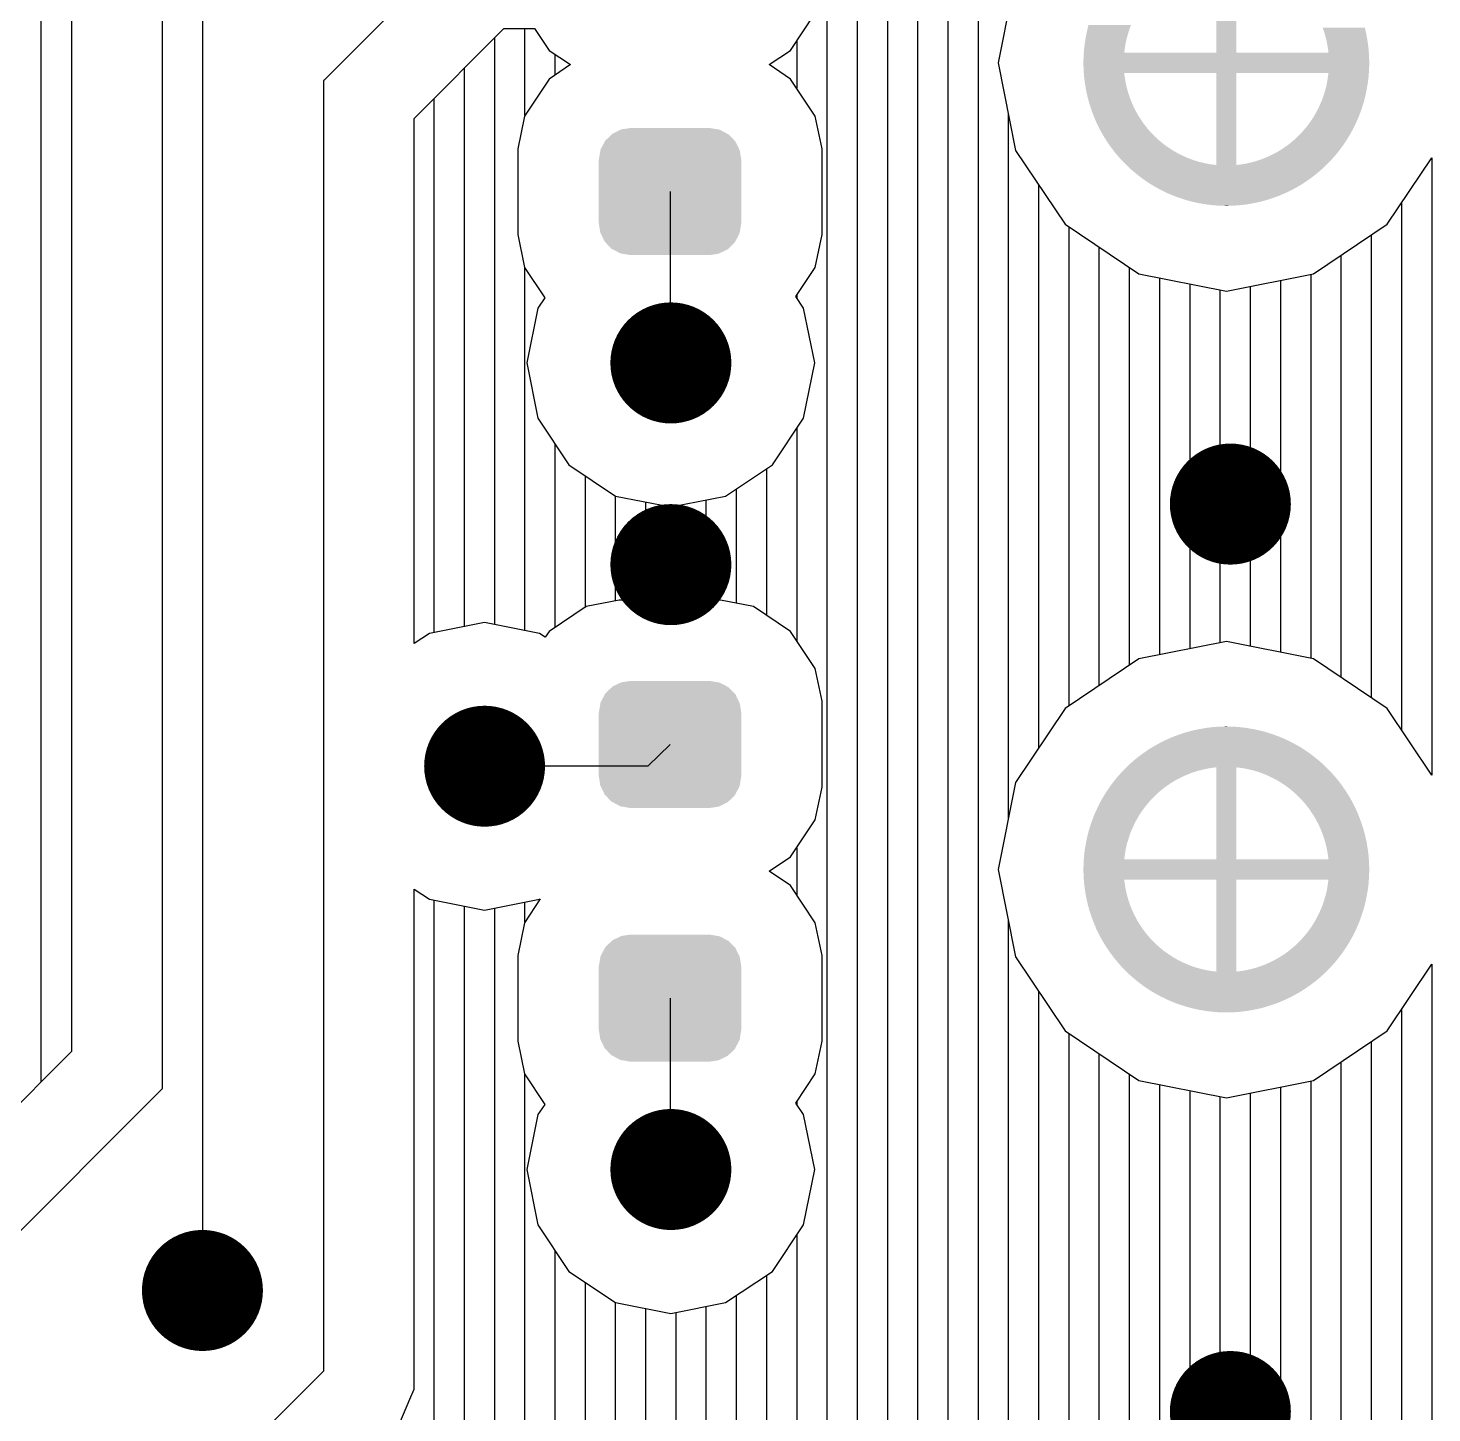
# Model space of a CAD drawing. Extents: x 295 to 953, y 10 to 290.
# Drawn here: x 852.72 to 867.32, y 182.15 to 196.54 of the extents above; entities that cross this region are included whole.
import ezdxf

# ---------------------------------------------------------------- set-up
doc = ezdxf.new("R2010")
doc.units = 0
doc.header["$LTSCALE"] = 5
doc.header["$MEASUREMENT"] = 0
doc.layers.get('0').update_dxf_attribs({"linetype": 'CONTINUOUS', "lineweight": 25})
doc.layers.add('DV-INT-A3_BOT', color=7, linetype='CONTINUOUS')

msp = doc.modelspace()

# ---------------------------------------------------------------- linework, layer by layer
at = {"const_width": 0.629}
for points in [[(859.718, 193.065, -1), (859.089, 193.065, -1)], [(865.535, 191.598, -1), (864.906, 191.598, -1)], [(859.718, 190.969, -1), (859.089, 190.969, -1)], [(857.781, 188.874, -1), (857.153, 188.874, -1)], [(859.718, 184.683, -1), (859.089, 184.683, -1)], [(854.848, 183.426, -1), (854.219, 183.426, -1)], [(865.535, 182.168, -1), (864.906, 182.168, -1)]]:
    msp.add_lwpolyline(points, format="xyb", close=True, dxfattribs=at)
for points in [[(865.283, 196.288), (865.283, 197.244), (865.074, 196.288), (865.074, 197.244)], [(864.135, 196.406), (864.148, 196.459), (863.71, 196.406), (863.719, 196.459)], [(864.148, 196.459), (864.15, 196.464), (863.719, 196.459), (863.72, 196.464)], [(864.15, 196.464), (864.167, 196.521), (863.72, 196.464), (863.732, 196.521)], [(864.167, 196.521), (864.169, 196.528), (863.732, 196.521), (863.733, 196.528)], [(864.169, 196.528), (864.187, 196.577), (863.733, 196.528), (863.746, 196.577)], [(866.621, 196.537), (866.618, 196.55), (866.184, 196.537), (866.18, 196.55)], [(866.631, 196.493), (866.621, 196.537), (866.199, 196.493), (866.184, 196.537)], [(866.637, 196.468), (866.631, 196.493), (866.206, 196.468), (866.199, 196.493)], [(866.642, 196.435), (866.637, 196.468), (866.215, 196.435), (866.206, 196.468)], [(864.117, 196.288), (864.121, 196.319), (863.697, 196.288), (863.699, 196.319)], [(864.121, 196.319), (864.125, 196.347), (863.699, 196.319), (863.702, 196.347)], [(864.125, 196.347), (864.132, 196.389), (863.702, 196.347), (863.707, 196.389)], [(864.132, 196.389), (864.135, 196.406), (863.707, 196.389), (863.71, 196.406)], [(866.648, 196.399), (866.642, 196.435), (866.223, 196.399), (866.215, 196.435)], [(866.651, 196.377), (866.648, 196.399), (866.227, 196.377), (866.223, 196.399)], [(866.657, 196.329), (866.651, 196.377), (866.235, 196.329), (866.227, 196.377)], [(866.658, 196.318), (866.657, 196.329), (866.237, 196.318), (866.235, 196.329)], [(866.66, 196.288), (866.658, 196.318), (866.24, 196.288), (866.237, 196.318)], [(866.664, 196.188), (866.663, 196.249), (863.693, 196.188), (863.694, 196.249)], [(866.664, 196.178), (866.664, 196.188), (863.693, 196.178), (863.693, 196.188)], [(866.663, 196.117), (866.664, 196.178), (863.694, 196.117), (863.693, 196.178)], [(866.663, 196.249), (866.662, 196.258), (863.694, 196.249), (863.695, 196.258)], [(866.662, 196.258), (866.66, 196.288), (863.695, 196.258), (863.697, 196.288)], [(866.662, 196.108), (866.663, 196.117), (863.695, 196.108), (863.694, 196.117)], [(866.66, 196.078), (866.662, 196.108), (863.697, 196.078), (863.695, 196.108)], [(864.12, 196.048), (864.117, 196.078), (863.699, 196.048), (863.697, 196.078)], [(864.122, 196.038), (864.12, 196.048), (863.7, 196.038), (863.699, 196.048)], [(864.13, 195.989), (864.122, 196.038), (863.706, 195.989), (863.7, 196.038)], [(865.283, 195.122), (865.283, 196.078), (865.074, 195.122), (865.074, 196.078)], [(866.65, 195.977), (866.655, 196.019), (866.225, 195.977), (866.232, 196.019)], [(866.655, 196.019), (866.658, 196.047), (866.232, 196.019), (866.236, 196.047)], [(866.658, 196.047), (866.66, 196.078), (866.236, 196.047), (866.24, 196.078)], [(864.134, 195.967), (864.13, 195.989), (863.709, 195.967), (863.706, 195.989)], [(864.142, 195.931), (864.134, 195.967), (863.715, 195.931), (863.709, 195.967)], [(864.151, 195.898), (864.142, 195.931), (863.72, 195.898), (863.715, 195.931)], [(864.158, 195.873), (864.151, 195.898), (863.726, 195.873), (863.72, 195.898)], [(864.173, 195.829), (864.158, 195.873), (863.736, 195.829), (863.726, 195.873)], [(866.625, 195.845), (866.637, 195.902), (866.19, 195.845), (866.207, 195.902)], [(866.637, 195.902), (866.638, 195.907), (866.207, 195.902), (866.209, 195.907)], [(866.638, 195.907), (866.647, 195.96), (866.209, 195.907), (866.222, 195.96)], [(866.647, 195.96), (866.65, 195.977), (866.222, 195.96), (866.225, 195.977)], [(864.177, 195.816), (864.173, 195.829), (863.739, 195.816), (863.736, 195.829)], [(864.199, 195.761), (864.177, 195.816), (863.754, 195.761), (863.739, 195.816)], [(864.224, 195.706), (864.199, 195.761), (863.772, 195.706), (863.754, 195.761)], [(866.584, 195.702), (866.594, 195.734), (866.13, 195.702), (866.146, 195.734)], [(866.594, 195.734), (866.606, 195.77), (866.146, 195.734), (866.161, 195.77)], [(866.606, 195.77), (866.611, 195.789), (866.161, 195.77), (866.17, 195.789)], [(866.611, 195.789), (866.624, 195.838), (866.17, 195.789), (866.188, 195.838)], [(866.624, 195.838), (866.625, 195.845), (866.188, 195.838), (866.19, 195.845)], [(864.231, 195.694), (864.224, 195.706), (863.776, 195.694), (863.772, 195.706)], [(864.252, 195.654), (864.231, 195.694), (863.791, 195.654), (863.776, 195.694)], [(864.268, 195.628), (864.252, 195.654), (863.801, 195.628), (863.791, 195.654)], [(864.284, 195.603), (864.268, 195.628), (863.811, 195.603), (863.801, 195.628)], [(864.311, 195.563), (864.284, 195.603), (863.828, 195.563), (863.811, 195.603)], [(866.532, 195.571), (866.535, 195.578), (866.052, 195.571), (866.057, 195.578)], [(866.535, 195.578), (866.557, 195.628), (866.057, 195.578), (866.09, 195.628)], [(866.557, 195.628), (866.56, 195.636), (866.09, 195.628), (866.094, 195.636)], [(866.56, 195.636), (866.576, 195.68), (866.094, 195.636), (866.119, 195.68)], [(866.576, 195.68), (866.584, 195.702), (866.119, 195.68), (866.13, 195.702)], [(860.068, 195.373), (860.004, 195.44), (858.72, 195.373), (858.789, 195.44)], [(860.004, 195.44), (859.991, 195.446), (858.789, 195.44), (858.795, 195.446)], [(859.991, 195.446), (859.911, 195.489), (858.795, 195.446), (858.882, 195.489)], [(859.911, 195.489), (859.891, 195.492), (858.882, 195.489), (858.889, 195.492)], [(859.891, 195.492), (859.808, 195.506), (858.889, 195.492), (858.982, 195.506)], [(864.318, 195.553), (864.311, 195.563), (863.833, 195.553), (863.828, 195.563)], [(864.354, 195.506), (864.318, 195.553), (863.856, 195.506), (863.833, 195.553)], [(864.36, 195.499), (864.354, 195.506), (863.859, 195.499), (863.856, 195.506)], [(864.393, 195.461), (864.36, 195.499), (863.88, 195.461), (863.859, 195.499)], [(864.416, 195.438), (864.393, 195.461), (863.893, 195.438), (863.88, 195.461)], [(864.435, 195.418), (864.416, 195.438), (863.905, 195.418), (863.893, 195.438)], [(866.439, 195.398), (866.465, 195.44), (865.9, 195.398), (865.943, 195.44)], [(866.465, 195.44), (866.468, 195.446), (865.943, 195.44), (865.949, 195.446)], [(866.468, 195.446), (866.489, 195.484), (865.949, 195.446), (865.984, 195.484)], [(866.489, 195.484), (866.502, 195.508), (865.984, 195.484), (866.003, 195.508)], [(866.502, 195.508), (866.513, 195.53), (866.003, 195.508), (866.022, 195.53)], [(866.513, 195.53), (866.532, 195.571), (866.022, 195.53), (866.052, 195.571)], [(860.116, 195.281), (860.076, 195.365), (858.672, 195.281), (858.716, 195.365)], [(860.076, 195.365), (860.068, 195.373), (858.716, 195.365), (858.72, 195.373)], [(864.479, 195.378), (864.435, 195.418), (863.93, 195.378), (863.905, 195.418)], [(864.48, 195.377), (864.479, 195.378), (863.93, 195.377), (863.93, 195.378)], [(864.525, 195.34), (864.48, 195.377), (863.956, 195.34), (863.93, 195.377)], [(864.554, 195.319), (864.525, 195.34), (863.97, 195.319), (863.956, 195.34)], [(864.574, 195.305), (864.554, 195.319), (863.981, 195.305), (863.97, 195.319)], [(864.624, 195.272), (864.574, 195.305), (864.005, 195.272), (863.981, 195.305)], [(866.35, 195.27), (866.364, 195.288), (865.729, 195.27), (865.759, 195.288)], [(866.364, 195.288), (866.389, 195.322), (865.759, 195.288), (865.808, 195.322)], [(866.389, 195.322), (866.392, 195.326), (865.808, 195.322), (865.814, 195.326)], [(866.392, 195.326), (866.414, 195.359), (865.814, 195.326), (865.855, 195.359)], [(866.414, 195.359), (866.432, 195.385), (865.855, 195.359), (865.886, 195.385)], [(866.432, 195.385), (866.439, 195.398), (865.886, 195.385), (865.9, 195.398)], [(860.137, 194.515), (860.137, 195.177), (858.653, 194.515), (858.653, 195.177)], [(860.135, 195.177), (860.121, 195.27), (858.655, 195.177), (858.67, 195.27)], [(860.121, 195.27), (860.116, 195.281), (858.67, 195.27), (858.672, 195.281)], [(864.64, 195.263), (864.624, 195.272), (864.012, 195.263), (864.005, 195.272)], [(864.676, 195.242), (864.64, 195.263), (864.029, 195.242), (864.012, 195.263)], [(864.729, 195.216), (864.676, 195.242), (864.051, 195.216), (864.029, 195.242)], [(864.747, 195.208), (864.729, 195.216), (864.057, 195.208), (864.051, 195.216)], [(864.784, 195.192), (864.747, 195.208), (864.072, 195.192), (864.057, 195.208)], [(864.84, 195.171), (864.784, 195.192), (864.091, 195.171), (864.072, 195.192)], [(864.891, 195.156), (864.84, 195.171), (864.105, 195.156), (864.091, 195.171)], [(864.898, 195.154), (864.891, 195.156), (864.107, 195.154), (864.105, 195.156)], [(864.956, 195.14), (864.898, 195.154), (864.121, 195.14), (864.107, 195.154)], [(865.014, 195.129), (864.956, 195.14), (864.132, 195.129), (864.121, 195.14)], [(866.23, 195.134), (866.243, 195.147), (865.372, 195.134), (865.431, 195.147)], [(866.243, 195.147), (866.258, 195.162), (865.431, 195.147), (865.489, 195.162)], [(866.258, 195.163), (866.275, 195.181), (865.489, 195.163), (865.545, 195.181)], [(866.258, 195.162), (866.258, 195.163), (865.489, 195.162), (865.489, 195.163)], [(866.275, 195.181), (866.295, 195.204), (865.545, 195.181), (865.601, 195.204)], [(866.295, 195.204), (866.306, 195.215), (865.601, 195.204), (865.626, 195.215)], [(866.306, 195.215), (866.317, 195.229), (865.626, 195.215), (865.655, 195.229)], [(866.317, 195.229), (866.34, 195.257), (865.655, 195.229), (865.708, 195.257)], [(866.34, 195.257), (866.35, 195.27), (865.708, 195.257), (865.729, 195.27)], [(865.074, 195.122), (865.014, 195.129), (864.139, 195.122), (864.132, 195.129)], [(866.209, 195.113), (866.218, 195.122), (864.148, 195.113), (864.139, 195.122)], [(866.202, 195.106), (866.209, 195.113), (864.155, 195.106), (864.148, 195.113)], [(866.157, 195.065), (866.202, 195.106), (864.2, 195.065), (864.155, 195.106)], [(866.15, 195.059), (866.157, 195.065), (864.207, 195.059), (864.2, 195.065)], [(866.103, 195.02), (866.15, 195.059), (864.255, 195.02), (864.207, 195.059)], [(866.095, 195.014), (866.103, 195.02), (864.262, 195.014), (864.255, 195.02)], [(866.046, 194.977), (866.095, 195.014), (864.311, 194.977), (864.262, 195.014)], [(866.218, 195.122), (866.221, 195.125), (865.283, 195.122), (865.313, 195.125)], [(866.221, 195.125), (866.23, 195.134), (865.313, 195.125), (865.372, 195.134)], [(866.038, 194.972), (866.046, 194.977), (864.318, 194.972), (864.311, 194.977)], [(865.988, 194.937), (866.038, 194.972), (864.369, 194.937), (864.318, 194.972)], [(865.98, 194.932), (865.988, 194.937), (864.377, 194.932), (864.369, 194.937)], [(865.928, 194.9), (865.98, 194.932), (864.429, 194.9), (864.377, 194.932)], [(865.92, 194.896), (865.928, 194.9), (864.437, 194.896), (864.429, 194.9)], [(865.866, 194.866), (865.92, 194.896), (864.491, 194.866), (864.437, 194.896)], [(865.858, 194.862), (865.866, 194.866), (864.499, 194.862), (864.491, 194.866)], [(865.803, 194.835), (865.858, 194.862), (864.555, 194.835), (864.499, 194.862)], [(865.794, 194.831), (865.803, 194.835), (864.562, 194.831), (864.555, 194.835)], [(865.738, 194.807), (865.794, 194.831), (864.619, 194.807), (864.562, 194.831)], [(865.729, 194.803), (865.738, 194.807), (864.627, 194.803), (864.619, 194.807)], [(865.672, 194.782), (865.729, 194.803), (864.685, 194.782), (864.627, 194.803)], [(865.663, 194.779), (865.672, 194.782), (864.694, 194.779), (864.685, 194.782)], [(865.605, 194.76), (865.663, 194.779), (864.753, 194.76), (864.694, 194.779)], [(865.596, 194.757), (865.605, 194.76), (864.761, 194.757), (864.753, 194.76)], [(865.537, 194.741), (865.596, 194.757), (864.821, 194.741), (864.761, 194.757)], [(865.527, 194.739), (865.537, 194.741), (864.829, 194.739), (864.821, 194.741)], [(865.468, 194.726), (865.527, 194.739), (864.89, 194.726), (864.829, 194.739)], [(865.458, 194.724), (865.468, 194.726), (864.898, 194.724), (864.89, 194.726)], [(865.399, 194.714), (865.458, 194.724), (864.96, 194.714), (864.898, 194.724)], [(865.388, 194.712), (865.399, 194.714), (864.967, 194.712), (864.96, 194.714)], [(865.329, 194.705), (865.388, 194.712), (865.03, 194.705), (864.967, 194.712)], [(865.317, 194.704), (865.329, 194.705), (865.038, 194.704), (865.03, 194.705)], [(865.258, 194.699), (865.317, 194.704), (865.101, 194.699), (865.038, 194.704)], [(865.243, 194.699), (865.258, 194.699), (865.108, 194.699), (865.101, 194.699)], [(865.188, 194.697), (865.243, 194.699), (865.177, 194.697), (865.108, 194.699)], [(865.179, 194.697), (865.188, 194.697), (865.179, 194.697), (865.177, 194.697)], [(860.12, 194.422), (860.135, 194.515), (858.669, 194.422), (858.655, 194.515)], [(860.118, 194.412), (860.12, 194.422), (858.674, 194.412), (858.669, 194.422)], [(860.074, 194.328), (860.118, 194.412), (858.714, 194.328), (858.674, 194.412)], [(860.07, 194.319), (860.074, 194.328), (858.722, 194.319), (858.714, 194.328)], [(860.001, 194.252), (860.07, 194.319), (858.786, 194.252), (858.722, 194.319)], [(859.995, 194.246), (860.001, 194.252), (858.799, 194.246), (858.786, 194.252)], [(859.907, 194.203), (859.995, 194.246), (858.879, 194.203), (858.799, 194.246)], [(859.901, 194.2), (859.907, 194.203), (858.899, 194.2), (858.879, 194.203)], [(859.808, 194.186), (859.901, 194.2), (858.982, 194.186), (858.899, 194.2)], [(859.991, 189.701), (859.911, 189.743), (858.795, 189.701), (858.882, 189.743)], [(859.911, 189.743), (859.891, 189.746), (858.882, 189.743), (858.889, 189.746)], [(859.891, 189.746), (859.808, 189.76), (858.889, 189.746), (858.982, 189.76)], [(860.116, 189.535), (860.076, 189.619), (858.672, 189.535), (858.716, 189.619)], [(860.076, 189.619), (860.068, 189.628), (858.716, 189.619), (858.72, 189.628)], [(860.068, 189.628), (860.004, 189.694), (858.72, 189.628), (858.789, 189.694)], [(860.004, 189.694), (859.991, 189.701), (858.789, 189.694), (858.795, 189.701)], [(860.135, 189.431), (860.121, 189.524), (858.655, 189.431), (858.67, 189.524)], [(860.121, 189.524), (860.116, 189.535), (858.67, 189.524), (858.672, 189.535)], [(860.137, 188.769), (860.137, 189.431), (858.653, 188.769), (858.653, 189.431)], [(865.795, 189.153), (865.738, 189.177), (864.563, 189.153), (864.619, 189.177)], [(865.738, 189.177), (865.73, 189.181), (864.619, 189.177), (864.628, 189.181)], [(865.73, 189.181), (865.672, 189.202), (864.628, 189.181), (864.685, 189.202)], [(865.672, 189.202), (865.664, 189.205), (864.685, 189.202), (864.694, 189.205)], [(865.664, 189.205), (865.604, 189.224), (864.694, 189.205), (864.752, 189.224)], [(865.604, 189.224), (865.596, 189.227), (864.752, 189.224), (864.761, 189.227)], [(865.596, 189.227), (865.536, 189.243), (864.761, 189.227), (864.82, 189.243)], [(865.536, 189.243), (865.528, 189.245), (864.82, 189.243), (864.83, 189.245)], [(865.528, 189.245), (865.467, 189.258), (864.83, 189.245), (864.889, 189.258)], [(865.467, 189.258), (865.459, 189.26), (864.889, 189.258), (864.899, 189.26)], [(865.459, 189.26), (865.397, 189.27), (864.899, 189.26), (864.958, 189.27)], [(865.397, 189.27), (865.39, 189.272), (864.958, 189.27), (864.969, 189.272)], [(865.39, 189.272), (865.327, 189.279), (864.969, 189.272), (865.028, 189.279)], [(865.327, 189.279), (865.319, 189.28), (865.028, 189.279), (865.04, 189.28)], [(865.319, 189.28), (865.256, 189.285), (865.04, 189.28), (865.099, 189.285)], [(865.256, 189.285), (865.249, 189.285), (865.099, 189.285), (865.114, 189.285)], [(865.249, 189.285), (865.18, 189.287), (865.114, 189.285), (865.169, 189.287)], [(865.18, 189.287), (865.179, 189.287), (865.169, 189.287), (865.179, 189.287)], [(866.046, 189.007), (866.039, 189.012), (864.311, 189.007), (864.319, 189.012)], [(866.039, 189.012), (865.988, 189.047), (864.319, 189.012), (864.369, 189.047)], [(865.988, 189.047), (865.98, 189.052), (864.369, 189.047), (864.377, 189.052)], [(865.98, 189.052), (865.928, 189.084), (864.377, 189.052), (864.429, 189.084)], [(865.928, 189.084), (865.92, 189.088), (864.429, 189.084), (864.437, 189.088)], [(865.92, 189.088), (865.866, 189.118), (864.437, 189.088), (864.491, 189.118)], [(865.866, 189.118), (865.858, 189.122), (864.491, 189.118), (864.499, 189.122)], [(865.858, 189.122), (865.802, 189.149), (864.499, 189.122), (864.554, 189.149)], [(865.802, 189.149), (865.795, 189.153), (864.554, 189.149), (864.563, 189.153)], [(865.044, 188.859), (865.074, 188.862), (864.136, 188.859), (864.139, 188.862)], [(866.218, 188.862), (866.209, 188.871), (864.139, 188.862), (864.148, 188.871)], [(866.209, 188.871), (866.202, 188.878), (864.148, 188.871), (864.155, 188.878)], [(866.202, 188.878), (866.157, 188.919), (864.155, 188.878), (864.2, 188.919)], [(866.157, 188.919), (866.15, 188.925), (864.2, 188.919), (864.207, 188.925)], [(866.15, 188.925), (866.102, 188.964), (864.207, 188.925), (864.254, 188.964)], [(866.102, 188.964), (866.095, 188.97), (864.254, 188.964), (864.262, 188.97)], [(866.095, 188.97), (866.046, 189.007), (864.262, 188.97), (864.311, 189.007)], [(865.283, 187.906), (865.283, 188.862), (865.074, 187.906), (865.074, 188.862)], [(866.225, 188.855), (866.218, 188.862), (865.343, 188.855), (865.283, 188.862)], [(860.12, 188.676), (860.135, 188.769), (858.669, 188.676), (858.655, 188.769)], [(864.628, 188.714), (864.649, 188.727), (864.007, 188.714), (864.017, 188.727)], [(864.649, 188.727), (864.702, 188.755), (864.017, 188.727), (864.04, 188.755)], [(864.702, 188.755), (864.731, 188.769), (864.04, 188.755), (864.051, 188.769)], [(864.731, 188.769), (864.756, 188.78), (864.051, 188.769), (864.062, 188.78)], [(864.756, 188.78), (864.812, 188.803), (864.062, 188.78), (864.082, 188.803)], [(864.812, 188.803), (864.868, 188.821), (864.082, 188.803), (864.099, 188.821)], [(864.868, 188.822), (864.926, 188.837), (864.099, 188.822), (864.114, 188.837)], [(864.868, 188.821), (864.868, 188.822), (864.099, 188.821), (864.099, 188.822)], [(864.926, 188.837), (864.985, 188.85), (864.114, 188.837), (864.127, 188.85)], [(864.985, 188.85), (865.044, 188.859), (864.127, 188.85), (864.136, 188.859)], [(866.236, 188.844), (866.225, 188.855), (865.401, 188.844), (865.343, 188.855)], [(866.25, 188.83), (866.236, 188.844), (865.46, 188.83), (865.401, 188.844)], [(866.252, 188.828), (866.25, 188.83), (865.466, 188.828), (865.46, 188.83)], [(866.266, 188.813), (866.252, 188.828), (865.517, 188.813), (865.466, 188.828)], [(866.285, 188.792), (866.266, 188.813), (865.573, 188.792), (865.517, 188.813)], [(866.3, 188.776), (866.285, 188.792), (865.61, 188.776), (865.573, 188.792)], [(866.306, 188.768), (866.3, 188.776), (865.628, 188.768), (865.61, 188.776)], [(866.328, 188.742), (866.306, 188.768), (865.681, 188.742), (865.628, 188.768)], [(866.345, 188.722), (866.328, 188.742), (865.717, 188.722), (865.681, 188.742)], [(866.352, 188.712), (866.345, 188.722), (865.733, 188.712), (865.717, 188.722)], [(860.118, 188.666), (860.12, 188.676), (858.674, 188.666), (858.669, 188.676)], [(860.074, 188.582), (860.118, 188.666), (858.714, 188.582), (858.674, 188.666)], [(860.07, 188.573), (860.074, 188.582), (858.722, 188.573), (858.714, 188.582)], [(860.001, 188.506), (860.07, 188.573), (858.786, 188.506), (858.722, 188.573)], [(864.414, 188.544), (864.457, 188.586), (863.892, 188.544), (863.918, 188.586)], [(864.457, 188.586), (864.471, 188.599), (863.918, 188.586), (863.925, 188.599)], [(864.471, 188.599), (864.502, 188.625), (863.925, 188.599), (863.943, 188.625)], [(864.502, 188.625), (864.543, 188.658), (863.943, 188.625), (863.965, 188.658)], [(864.543, 188.658), (864.549, 188.662), (863.965, 188.658), (863.968, 188.662)], [(864.549, 188.662), (864.598, 188.696), (863.968, 188.662), (863.993, 188.696)], [(864.598, 188.696), (864.628, 188.714), (863.993, 188.696), (864.007, 188.714)], [(866.376, 188.68), (866.352, 188.712), (865.783, 188.68), (865.733, 188.712)], [(866.387, 188.665), (866.376, 188.68), (865.803, 188.665), (865.783, 188.68)], [(866.401, 188.644), (866.387, 188.665), (865.832, 188.644), (865.803, 188.665)], [(866.427, 188.607), (866.401, 188.644), (865.877, 188.607), (865.832, 188.644)], [(866.427, 188.606), (866.427, 188.607), (865.878, 188.606), (865.877, 188.607)], [(866.452, 188.566), (866.427, 188.606), (865.922, 188.566), (865.878, 188.606)], [(859.995, 188.5), (860.001, 188.506), (858.799, 188.5), (858.786, 188.506)], [(859.907, 188.457), (859.995, 188.5), (858.879, 188.457), (858.799, 188.5)], [(859.901, 188.454), (859.907, 188.457), (858.899, 188.454), (858.879, 188.457)], [(859.808, 188.44), (859.901, 188.454), (858.982, 188.44), (858.899, 188.454)], [(864.305, 188.413), (864.335, 188.454), (863.825, 188.413), (863.845, 188.454)], [(864.335, 188.454), (864.354, 188.476), (863.845, 188.454), (863.855, 188.476)], [(864.354, 188.476), (864.373, 188.5), (863.855, 188.476), (863.868, 188.5)], [(864.373, 188.5), (864.408, 188.539), (863.868, 188.5), (863.889, 188.539)], [(864.408, 188.539), (864.414, 188.544), (863.889, 188.539), (863.892, 188.544)], [(866.464, 188.547), (866.452, 188.566), (865.941, 188.547), (865.922, 188.566)], [(866.477, 188.523), (866.464, 188.547), (865.964, 188.523), (865.941, 188.547)], [(866.498, 188.485), (866.477, 188.523), (865.997, 188.485), (865.964, 188.523)], [(866.501, 188.478), (866.498, 188.485), (866.003, 188.478), (865.997, 188.485)], [(866.524, 188.431), (866.501, 188.478), (866.039, 188.431), (866.003, 188.478)], [(866.529, 188.421), (866.524, 188.431), (866.046, 188.421), (866.039, 188.431)], [(864.211, 188.25), (864.227, 188.282), (863.763, 188.25), (863.773, 188.282)], [(864.227, 188.282), (864.238, 188.304), (863.773, 188.282), (863.781, 188.304)], [(864.238, 188.304), (864.263, 188.348), (863.781, 188.304), (863.797, 188.348)], [(864.263, 188.348), (864.267, 188.356), (863.797, 188.348), (863.8, 188.356)], [(864.267, 188.356), (864.3, 188.406), (863.8, 188.356), (863.822, 188.406)], [(864.3, 188.406), (864.305, 188.413), (863.822, 188.406), (863.825, 188.413)], [(866.546, 188.381), (866.529, 188.421), (866.073, 188.381), (866.046, 188.421)], [(866.556, 188.356), (866.546, 188.381), (866.089, 188.356), (866.073, 188.381)], [(866.566, 188.33), (866.556, 188.356), (866.105, 188.33), (866.089, 188.356)], [(866.581, 188.29), (866.566, 188.33), (866.126, 188.29), (866.105, 188.33)], [(866.585, 188.278), (866.581, 188.29), (866.133, 188.278), (866.126, 188.29)], [(866.603, 188.223), (866.585, 188.278), (866.158, 188.223), (866.133, 188.278)], [(864.15, 188.082), (864.167, 188.139), (863.72, 188.082), (863.732, 188.139)], [(864.167, 188.139), (864.169, 188.146), (863.732, 188.139), (863.733, 188.146)], [(864.169, 188.146), (864.187, 188.195), (863.733, 188.146), (863.746, 188.195)], [(864.187, 188.195), (864.196, 188.214), (863.746, 188.195), (863.751, 188.214)], [(864.196, 188.214), (864.211, 188.25), (863.751, 188.214), (863.763, 188.25)], [(866.618, 188.168), (866.603, 188.223), (866.18, 188.168), (866.158, 188.223)], [(866.621, 188.155), (866.618, 188.168), (866.184, 188.155), (866.18, 188.168)], [(866.631, 188.111), (866.621, 188.155), (866.199, 188.111), (866.184, 188.155)], [(864.125, 187.965), (864.132, 188.007), (863.702, 187.965), (863.707, 188.007)], [(864.132, 188.007), (864.135, 188.024), (863.707, 188.007), (863.71, 188.024)], [(864.135, 188.024), (864.148, 188.077), (863.71, 188.024), (863.719, 188.077)], [(864.148, 188.077), (864.15, 188.082), (863.719, 188.077), (863.72, 188.082)], [(866.637, 188.086), (866.631, 188.111), (866.206, 188.086), (866.199, 188.111)], [(866.642, 188.053), (866.637, 188.086), (866.215, 188.053), (866.206, 188.086)], [(866.648, 188.017), (866.642, 188.053), (866.223, 188.017), (866.215, 188.053)], [(866.651, 187.995), (866.648, 188.017), (866.227, 187.995), (866.223, 188.017)], [(866.657, 187.947), (866.651, 187.995), (866.235, 187.947), (866.227, 187.995)], [(866.664, 187.806), (866.663, 187.867), (863.693, 187.806), (863.694, 187.867)], [(866.663, 187.867), (866.662, 187.876), (863.694, 187.867), (863.695, 187.876)], [(866.662, 187.876), (866.66, 187.906), (863.695, 187.876), (863.697, 187.906)], [(864.117, 187.906), (864.121, 187.937), (863.697, 187.906), (863.699, 187.937)], [(864.121, 187.937), (864.125, 187.965), (863.699, 187.937), (863.702, 187.965)], [(866.658, 187.936), (866.657, 187.947), (866.237, 187.936), (866.235, 187.947)], [(866.66, 187.906), (866.658, 187.936), (866.24, 187.906), (866.237, 187.936)], [(866.664, 187.796), (866.664, 187.806), (863.693, 187.796), (863.693, 187.806)], [(866.663, 187.735), (866.664, 187.796), (863.694, 187.735), (863.693, 187.796)], [(866.662, 187.726), (866.663, 187.735), (863.695, 187.726), (863.694, 187.735)], [(866.66, 187.696), (866.662, 187.726), (863.697, 187.696), (863.695, 187.726)], [(864.12, 187.666), (864.117, 187.696), (863.699, 187.666), (863.697, 187.696)], [(865.283, 186.74), (865.283, 187.696), (865.074, 186.74), (865.074, 187.696)], [(866.658, 187.665), (866.66, 187.696), (866.236, 187.665), (866.24, 187.696)], [(864.122, 187.656), (864.12, 187.666), (863.7, 187.656), (863.699, 187.666)], [(864.13, 187.607), (864.122, 187.656), (863.706, 187.607), (863.7, 187.656)], [(864.134, 187.585), (864.13, 187.607), (863.709, 187.585), (863.706, 187.607)], [(864.142, 187.549), (864.134, 187.585), (863.715, 187.549), (863.709, 187.585)], [(864.151, 187.516), (864.142, 187.549), (863.72, 187.516), (863.715, 187.549)], [(866.638, 187.525), (866.647, 187.578), (866.209, 187.525), (866.222, 187.578)], [(866.647, 187.578), (866.65, 187.595), (866.222, 187.578), (866.225, 187.595)], [(866.65, 187.595), (866.655, 187.637), (866.225, 187.595), (866.232, 187.637)], [(866.655, 187.637), (866.658, 187.665), (866.232, 187.637), (866.236, 187.665)], [(864.158, 187.491), (864.151, 187.516), (863.726, 187.491), (863.72, 187.516)], [(864.173, 187.447), (864.158, 187.491), (863.736, 187.447), (863.726, 187.491)], [(864.177, 187.434), (864.173, 187.447), (863.739, 187.434), (863.736, 187.447)], [(864.199, 187.379), (864.177, 187.434), (863.754, 187.379), (863.739, 187.434)], [(866.606, 187.388), (866.611, 187.407), (866.161, 187.388), (866.17, 187.407)], [(866.611, 187.407), (866.624, 187.456), (866.17, 187.407), (866.188, 187.456)], [(866.624, 187.456), (866.625, 187.463), (866.188, 187.456), (866.19, 187.463)], [(866.625, 187.463), (866.637, 187.52), (866.19, 187.463), (866.207, 187.52)], [(866.637, 187.52), (866.638, 187.525), (866.207, 187.52), (866.209, 187.525)], [(864.224, 187.324), (864.199, 187.379), (863.772, 187.324), (863.754, 187.379)], [(864.231, 187.312), (864.224, 187.324), (863.776, 187.312), (863.772, 187.324)], [(864.252, 187.272), (864.231, 187.312), (863.791, 187.272), (863.776, 187.312)], [(864.268, 187.246), (864.252, 187.272), (863.801, 187.246), (863.791, 187.272)], [(866.56, 187.254), (866.576, 187.298), (866.094, 187.254), (866.119, 187.298)], [(866.576, 187.298), (866.584, 187.32), (866.119, 187.298), (866.13, 187.32)], [(866.584, 187.32), (866.594, 187.352), (866.13, 187.32), (866.146, 187.352)], [(866.594, 187.352), (866.606, 187.388), (866.146, 187.352), (866.161, 187.388)], [(859.911, 187.107), (859.891, 187.11), (858.882, 187.107), (858.889, 187.11)], [(859.891, 187.11), (859.808, 187.124), (858.889, 187.11), (858.982, 187.124)], [(864.284, 187.221), (864.268, 187.246), (863.811, 187.221), (863.801, 187.246)], [(864.311, 187.181), (864.284, 187.221), (863.828, 187.181), (863.811, 187.221)], [(864.318, 187.171), (864.311, 187.181), (863.833, 187.171), (863.828, 187.181)], [(864.354, 187.124), (864.318, 187.171), (863.856, 187.124), (863.833, 187.171)], [(864.36, 187.117), (864.354, 187.124), (863.859, 187.117), (863.856, 187.124)], [(864.393, 187.079), (864.36, 187.117), (863.88, 187.079), (863.859, 187.117)], [(866.489, 187.102), (866.502, 187.126), (865.984, 187.102), (866.003, 187.126)], [(866.502, 187.126), (866.513, 187.148), (866.003, 187.126), (866.022, 187.148)], [(866.513, 187.148), (866.532, 187.189), (866.022, 187.148), (866.052, 187.189)], [(866.532, 187.189), (866.535, 187.196), (866.052, 187.189), (866.057, 187.196)], [(866.535, 187.196), (866.557, 187.246), (866.057, 187.196), (866.09, 187.246)], [(866.557, 187.246), (866.56, 187.254), (866.09, 187.246), (866.094, 187.254)], [(860.116, 186.899), (860.076, 186.983), (858.672, 186.899), (858.716, 186.983)], [(860.076, 186.983), (860.068, 186.991), (858.716, 186.983), (858.72, 186.991)], [(860.068, 186.991), (860.004, 187.058), (858.72, 186.991), (858.789, 187.058)], [(860.004, 187.058), (859.991, 187.064), (858.789, 187.058), (858.795, 187.064)], [(859.991, 187.064), (859.911, 187.107), (858.795, 187.064), (858.882, 187.107)], [(864.416, 187.056), (864.393, 187.079), (863.893, 187.056), (863.88, 187.079)], [(864.435, 187.036), (864.416, 187.056), (863.905, 187.036), (863.893, 187.056)], [(864.479, 186.996), (864.435, 187.036), (863.93, 186.996), (863.905, 187.036)], [(864.48, 186.995), (864.479, 186.996), (863.93, 186.995), (863.93, 186.996)], [(864.525, 186.958), (864.48, 186.995), (863.956, 186.958), (863.93, 186.995)], [(866.392, 186.944), (866.414, 186.977), (865.814, 186.944), (865.855, 186.977)], [(866.414, 186.977), (866.432, 187.003), (865.855, 186.977), (865.886, 187.003)], [(866.432, 187.003), (866.439, 187.016), (865.886, 187.003), (865.9, 187.016)], [(866.439, 187.016), (866.465, 187.058), (865.9, 187.016), (865.943, 187.058)], [(866.465, 187.058), (866.468, 187.064), (865.943, 187.058), (865.949, 187.064)], [(866.468, 187.064), (866.489, 187.102), (865.949, 187.064), (865.984, 187.102)], [(860.135, 186.795), (860.121, 186.888), (858.655, 186.795), (858.67, 186.888)], [(860.121, 186.888), (860.116, 186.899), (858.67, 186.888), (858.672, 186.899)], [(864.554, 186.937), (864.525, 186.958), (863.97, 186.937), (863.956, 186.958)], [(864.574, 186.923), (864.554, 186.937), (863.981, 186.923), (863.97, 186.937)], [(864.624, 186.89), (864.574, 186.923), (864.005, 186.89), (863.981, 186.923)], [(864.64, 186.881), (864.624, 186.89), (864.012, 186.881), (864.005, 186.89)], [(864.676, 186.86), (864.64, 186.881), (864.029, 186.86), (864.012, 186.881)], [(864.729, 186.834), (864.676, 186.86), (864.051, 186.834), (864.029, 186.86)], [(864.747, 186.826), (864.729, 186.834), (864.057, 186.826), (864.051, 186.834)], [(864.784, 186.81), (864.747, 186.826), (864.072, 186.81), (864.057, 186.826)], [(866.275, 186.799), (866.295, 186.822), (865.545, 186.799), (865.601, 186.822)], [(866.295, 186.822), (866.306, 186.833), (865.601, 186.822), (865.626, 186.833)], [(866.306, 186.833), (866.317, 186.847), (865.626, 186.833), (865.655, 186.847)], [(866.317, 186.847), (866.34, 186.875), (865.655, 186.847), (865.708, 186.875)], [(866.34, 186.875), (866.35, 186.888), (865.708, 186.875), (865.729, 186.888)], [(866.35, 186.888), (866.364, 186.906), (865.729, 186.888), (865.759, 186.906)], [(866.364, 186.906), (866.389, 186.94), (865.759, 186.906), (865.808, 186.94)], [(866.389, 186.94), (866.392, 186.944), (865.808, 186.94), (865.814, 186.944)], [(860.137, 186.133), (860.137, 186.795), (858.653, 186.133), (858.653, 186.795)], [(864.84, 186.789), (864.784, 186.81), (864.091, 186.789), (864.072, 186.81)], [(864.891, 186.774), (864.84, 186.789), (864.105, 186.774), (864.091, 186.789)], [(864.898, 186.772), (864.891, 186.774), (864.107, 186.772), (864.105, 186.774)], [(864.956, 186.758), (864.898, 186.772), (864.121, 186.758), (864.107, 186.772)], [(865.014, 186.747), (864.956, 186.758), (864.132, 186.747), (864.121, 186.758)], [(865.074, 186.74), (865.014, 186.747), (864.139, 186.74), (864.132, 186.747)], [(866.209, 186.731), (866.218, 186.74), (864.148, 186.731), (864.139, 186.74)], [(866.202, 186.724), (866.209, 186.731), (864.155, 186.724), (864.148, 186.731)], [(866.157, 186.683), (866.202, 186.724), (864.2, 186.683), (864.155, 186.724)], [(866.15, 186.677), (866.157, 186.683), (864.207, 186.677), (864.2, 186.683)], [(866.103, 186.638), (866.15, 186.677), (864.255, 186.638), (864.207, 186.677)], [(866.218, 186.74), (866.221, 186.743), (865.283, 186.74), (865.313, 186.743)], [(866.221, 186.743), (866.23, 186.752), (865.313, 186.743), (865.372, 186.752)], [(866.23, 186.752), (866.243, 186.765), (865.372, 186.752), (865.431, 186.765)], [(866.243, 186.765), (866.258, 186.78), (865.431, 186.765), (865.489, 186.78)], [(866.258, 186.781), (866.275, 186.799), (865.489, 186.781), (865.545, 186.799)], [(866.258, 186.78), (866.258, 186.781), (865.489, 186.78), (865.489, 186.781)], [(866.095, 186.632), (866.103, 186.638), (864.262, 186.632), (864.255, 186.638)], [(866.046, 186.595), (866.095, 186.632), (864.311, 186.595), (864.262, 186.632)], [(866.038, 186.59), (866.046, 186.595), (864.318, 186.59), (864.311, 186.595)], [(865.988, 186.555), (866.038, 186.59), (864.369, 186.555), (864.318, 186.59)], [(865.98, 186.55), (865.988, 186.555), (864.377, 186.55), (864.369, 186.555)], [(865.928, 186.518), (865.98, 186.55), (864.429, 186.518), (864.377, 186.55)], [(865.92, 186.514), (865.928, 186.518), (864.437, 186.514), (864.429, 186.518)], [(865.866, 186.484), (865.92, 186.514), (864.491, 186.484), (864.437, 186.514)], [(865.858, 186.48), (865.866, 186.484), (864.499, 186.48), (864.491, 186.484)], [(865.803, 186.453), (865.858, 186.48), (864.555, 186.453), (864.499, 186.48)], [(865.794, 186.449), (865.803, 186.453), (864.562, 186.449), (864.555, 186.453)], [(865.738, 186.425), (865.794, 186.449), (864.619, 186.425), (864.562, 186.449)], [(865.729, 186.421), (865.738, 186.425), (864.627, 186.421), (864.619, 186.425)], [(865.672, 186.4), (865.729, 186.421), (864.685, 186.4), (864.627, 186.421)], [(865.663, 186.397), (865.672, 186.4), (864.694, 186.397), (864.685, 186.4)], [(865.605, 186.378), (865.663, 186.397), (864.753, 186.378), (864.694, 186.397)], [(865.596, 186.375), (865.605, 186.378), (864.761, 186.375), (864.753, 186.378)], [(865.537, 186.359), (865.596, 186.375), (864.821, 186.359), (864.761, 186.375)], [(865.527, 186.357), (865.537, 186.359), (864.829, 186.357), (864.821, 186.359)], [(865.468, 186.344), (865.527, 186.357), (864.89, 186.344), (864.829, 186.357)], [(865.458, 186.342), (865.468, 186.344), (864.898, 186.342), (864.89, 186.344)], [(865.399, 186.332), (865.458, 186.342), (864.96, 186.332), (864.898, 186.342)], [(865.388, 186.33), (865.399, 186.332), (864.967, 186.33), (864.96, 186.332)], [(865.329, 186.323), (865.388, 186.33), (865.03, 186.323), (864.967, 186.33)], [(865.317, 186.322), (865.329, 186.323), (865.038, 186.322), (865.03, 186.323)], [(865.258, 186.317), (865.317, 186.322), (865.101, 186.317), (865.038, 186.322)], [(865.243, 186.317), (865.258, 186.317), (865.108, 186.317), (865.101, 186.317)], [(865.188, 186.315), (865.243, 186.317), (865.177, 186.315), (865.108, 186.317)], [(865.179, 186.315), (865.188, 186.315), (865.179, 186.315), (865.177, 186.315)], [(860.12, 186.04), (860.135, 186.133), (858.669, 186.04), (858.655, 186.133)], [(860.118, 186.03), (860.12, 186.04), (858.674, 186.03), (858.669, 186.04)], [(860.074, 185.946), (860.118, 186.03), (858.714, 185.946), (858.674, 186.03)], [(860.07, 185.937), (860.074, 185.946), (858.722, 185.937), (858.714, 185.946)], [(860.001, 185.87), (860.07, 185.937), (858.786, 185.87), (858.722, 185.937)], [(859.995, 185.864), (860.001, 185.87), (858.799, 185.864), (858.786, 185.87)], [(859.907, 185.821), (859.995, 185.864), (858.879, 185.821), (858.799, 185.864)], [(859.901, 185.818), (859.907, 185.821), (858.899, 185.818), (858.879, 185.821)], [(859.808, 185.804), (859.901, 185.818), (858.982, 185.804), (858.899, 185.818)]]:
    msp.add_solid(points)
at = {"layer": 'DV-INT-A3_BOT'}
for p, q in [((861.029, 180.525), (861.029, 232.46)), ((861.344, 180.471), (861.344, 232.46)), ((861.658, 180.412), (861.658, 232.46)), ((861.972, 180.349), (861.972, 232.46)), ((862.287, 180.165), (862.287, 232.46)), ((862.601, 179.955), (862.601, 232.46)), ((852.857, 185.597), (852.857, 215.198)), ((853.171, 204.565), (853.171, 185.911)), ((854.114, 204.381), (854.114, 185.521)), ((854.533, 201.866), (854.533, 183.426)), ((857.278, 197.482), (855.799, 196.003)), ((862.987, 197.088), (862.806, 196.183)), ((860.648, 196.313), (860.904, 196.699)), ((856.734, 195.605), (857.668, 196.539)), ((857.668, 196.539), (857.987, 196.539)), ((857.886, 195.638), (857.886, 196.539)), ((857.987, 196.539), (858.138, 196.313)), ((857.572, 190.345), (857.572, 196.443)), ((858.138, 196.313), (858.36, 196.166)), ((860.426, 196.166), (860.648, 196.313)), ((860.715, 195.919), (860.715, 196.409)), ((858.36, 196.166), (858.138, 196.015)), ((858.2, 196.057), (858.2, 196.271)), ((860.648, 196.015), (860.426, 196.166)), ((862.806, 196.183), (862.987, 195.274)), ((857.258, 190.324), (857.258, 196.129)), ((858.138, 196.015), (857.882, 195.63)), ((860.904, 195.63), (860.648, 196.015)), ((855.799, 196.003), (855.791, 195.999)), ((855.791, 195.999), (855.791, 182.587)), ((856.943, 190.261), (856.943, 195.814)), ((856.734, 190.148), (856.734, 195.605)), ((857.882, 195.63), (857.811, 195.29)), ((860.975, 195.29), (860.904, 195.63)), ((862.915, 188.325), (862.915, 195.655)), ((857.811, 195.29), (857.811, 194.398)), ((860.975, 194.398), (860.975, 195.29)), ((862.987, 195.274), (863.502, 194.507)), ((866.851, 194.507), (867.316, 195.198)), ((867.316, 195.198), (867.316, 188.782)), ((859.395, 194.846), (859.395, 193.073)), ((863.23, 189.063), (863.23, 194.917)), ((867.002, 189.255), (867.002, 194.729)), ((863.502, 194.507), (864.269, 193.991)), ((863.544, 189.503), (863.544, 194.481)), ((866.084, 193.991), (866.851, 194.507)), ((857.811, 194.398), (857.882, 194.058)), ((860.904, 194.058), (860.975, 194.398)), ((863.858, 189.712), (863.858, 194.268)), ((866.687, 189.586), (866.687, 194.393)), ((866.373, 189.796), (866.373, 194.184)), ((857.882, 194.058), (858.092, 193.74)), ((857.886, 190.282), (857.886, 194.054)), ((860.703, 193.756), (860.904, 194.058)), ((864.173, 189.922), (864.173, 194.058)), ((864.269, 193.991), (865.179, 193.811)), ((865.179, 193.811), (866.084, 193.991)), ((866.059, 189.993), (866.059, 193.987)), ((864.487, 190.031), (864.487, 193.949)), ((864.801, 190.094), (864.801, 193.886)), ((865.43, 190.119), (865.43, 193.861)), ((865.744, 190.056), (865.744, 193.924)), ((858.092, 193.74), (858.02, 193.635)), ((860.782, 193.635), (860.703, 193.756)), ((860.715, 193.74), (860.715, 193.769)), ((865.116, 190.156), (865.116, 193.824)), ((858.02, 193.635), (857.907, 193.065)), ((860.9, 193.065), (860.782, 193.635)), ((857.907, 193.065), (858.02, 192.491)), ((859.395, 193.073), (859.403, 193.065)), ((860.782, 192.491), (860.9, 193.065)), ((858.02, 192.491), (858.343, 192.005)), ((860.459, 192.005), (860.782, 192.491)), ((860.715, 190.177), (860.715, 192.386)), ((858.2, 190.316), (858.2, 192.223)), ((858.343, 192.005), (858.829, 191.682)), ((859.973, 191.682), (860.459, 192.005)), ((860.401, 190.441), (860.401, 191.963)), ((858.515, 190.525), (858.515, 191.891)), ((858.829, 190.592), (858.829, 191.682)), ((858.829, 191.682), (859.403, 191.569)), ((859.403, 191.569), (859.973, 191.682)), ((859.772, 190.601), (859.772, 191.64)), ((860.086, 190.567), (860.086, 191.753)), ((859.143, 190.601), (859.143, 191.619)), ((859.458, 190.601), (859.458, 191.577)), ((858.523, 190.534), (858.138, 190.274)), ((858.867, 190.601), (858.523, 190.534)), ((859.919, 190.601), (858.867, 190.601)), ((860.262, 190.534), (859.919, 190.601)), ((860.648, 190.274), (860.262, 190.534)), ((857.467, 190.366), (856.893, 190.253)), ((858.037, 190.253), (857.467, 190.366)), ((856.893, 190.253), (856.734, 190.148)), ((858.096, 190.215), (858.037, 190.253)), ((858.138, 190.274), (858.096, 190.215)), ((860.904, 189.888), (860.648, 190.274)), ((865.179, 190.169), (864.269, 189.989)), ((866.084, 189.989), (865.179, 190.169)), ((860.975, 189.549), (860.904, 189.888)), ((864.269, 189.989), (863.502, 189.473)), ((866.851, 189.473), (866.084, 189.989)), ((860.975, 188.656), (860.975, 189.549)), ((863.502, 189.473), (862.987, 188.706)), ((867.316, 188.782), (866.851, 189.473)), ((859.395, 189.1), (859.164, 188.874)), ((859.164, 188.874), (857.467, 188.874)), ((860.904, 188.317), (860.975, 188.656)), ((862.987, 188.706), (862.806, 187.801)), ((860.648, 187.931), (860.904, 188.317)), ((860.715, 187.537), (860.715, 188.027)), ((860.426, 187.784), (860.648, 187.931)), ((860.648, 187.633), (860.426, 187.784)), ((862.806, 187.801), (862.987, 186.892)), ((856.734, 182.399), (856.734, 187.596)), ((856.734, 187.596), (856.893, 187.491)), ((860.904, 187.248), (860.648, 187.633)), ((856.893, 187.491), (857.467, 187.378)), ((856.943, 115.108), (856.943, 187.483)), ((857.258, 115.108), (857.258, 187.42)), ((857.467, 187.378), (858.037, 187.491)), ((858.045, 187.495), (857.882, 187.248)), ((857.886, 187.256), (857.886, 187.462)), ((858.037, 187.491), (858.045, 187.495)), ((857.572, 115.108), (857.572, 187.399)), ((862.915, 179.704), (862.915, 187.273)), ((857.882, 187.248), (857.811, 186.908)), ((860.975, 186.908), (860.904, 187.248)), ((857.811, 186.908), (857.811, 186.016)), ((860.975, 186.016), (860.975, 186.908)), ((862.987, 186.892), (863.502, 186.125)), ((866.851, 186.125), (867.316, 186.816)), ((867.316, 186.816), (867.316, 176.687)), ((863.23, 179.235), (863.23, 186.535)), ((859.395, 186.464), (859.395, 184.691)), ((867.002, 177.16), (867.002, 186.347)), ((863.502, 186.125), (864.269, 185.609)), ((863.544, 178.329), (863.544, 186.099)), ((866.084, 185.609), (866.851, 186.125)), ((857.811, 186.016), (857.882, 185.676)), ((860.904, 185.676), (860.975, 186.016)), ((866.687, 177.504), (866.687, 186.011)), ((853.171, 185.911), (851.218, 183.958)), ((863.858, 177.629), (863.858, 185.886)), ((866.373, 177.713), (866.373, 185.802)), ((857.882, 185.676), (858.092, 185.358)), ((857.886, 115.108), (857.886, 185.672)), ((860.703, 185.374), (860.904, 185.676)), ((864.173, 177.839), (864.173, 185.676)), ((854.114, 185.521), (852.019, 183.426)), ((864.269, 185.609), (865.179, 185.429)), ((864.487, 177.952), (864.487, 185.567)), ((865.179, 185.429), (866.084, 185.609)), ((865.744, 177.977), (865.744, 185.542)), ((866.059, 177.914), (866.059, 185.605)), ((860.782, 185.253), (860.703, 185.374)), ((860.715, 185.358), (860.715, 185.387)), ((864.801, 178.015), (864.801, 185.504)), ((865.116, 178.078), (865.116, 185.442)), ((865.43, 178.04), (865.43, 185.479)), ((858.02, 185.253), (857.907, 184.683)), ((858.092, 185.358), (858.02, 185.253)), ((860.9, 184.683), (860.782, 185.253)), ((857.907, 184.683), (858.02, 184.109)), ((859.395, 184.691), (859.403, 184.683)), ((860.782, 184.109), (860.9, 184.683)), ((858.02, 184.109), (858.343, 183.623)), ((860.459, 183.623), (860.782, 184.109)), ((860.715, 180.463), (860.715, 184.004)), ((858.2, 115.108), (858.2, 183.841)), ((858.343, 183.623), (858.829, 183.3)), ((859.973, 183.3), (860.459, 183.623)), ((858.515, 178.099), (858.515, 183.509)), ((860.401, 180.4), (860.401, 183.581)), ((860.086, 180.337), (860.086, 183.371)), ((858.829, 179.168), (858.829, 183.3)), ((858.829, 183.3), (859.403, 183.187)), ((859.143, 179.637), (859.143, 183.237)), ((859.403, 183.187), (859.973, 183.3)), ((859.458, 179.926), (859.458, 183.195)), ((859.772, 180.136), (859.772, 183.258)), ((855.791, 182.587), (853.276, 180.073)), ((856.587, 182.051), (856.688, 182.298)), ((856.688, 182.298), (856.734, 182.399))]:
    msp.add_line(p, q, dxfattribs=at)

doc.saveas('drawing.dxf')
